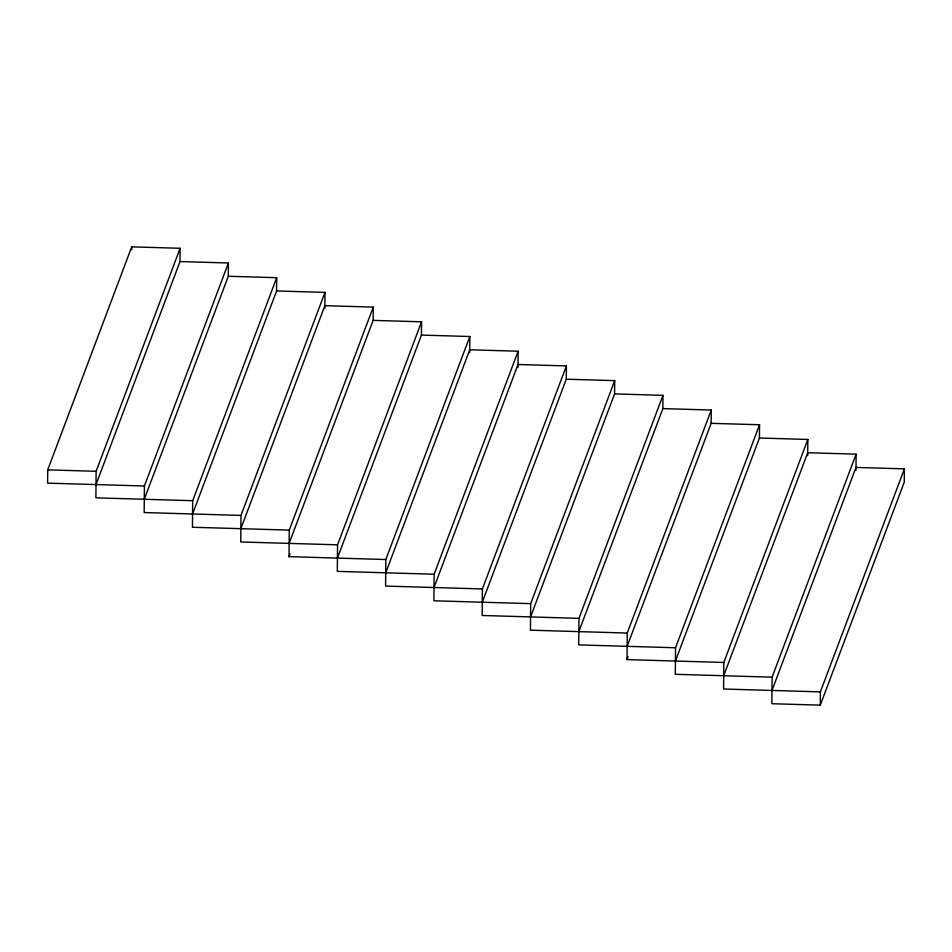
<?xml version="1.0" encoding="UTF-8"?>
<svg xmlns="http://www.w3.org/2000/svg" width="952" height="952" viewBox="0 0 952 952"><rect width="100%" height="100%" fill="white"/><g stroke="black" fill="none" stroke-linecap="round" stroke-linejoin="round"><path stroke-width="1.43" d="M180.011 261.562L180.13 248.282L131.721 246.854L47.719 469.86L47.6 483.14L144.406 485.996L228.409 262.99L180.011 261.562L95.997 484.568M180.13 248.282L96.116 471.299L95.89 497.837L192.685 500.704L276.699 277.698L228.301 276.258L144.287 499.276M131.697 249.805L131.721 246.854M144.406 485.996L144.168 512.545L240.975 515.413L324.977 292.395L276.58 290.967L192.566 513.985M192.685 500.704L192.459 527.253L289.253 530.121L373.267 307.103L324.87 305.675L240.856 528.681M228.301 276.258L228.409 262.99M240.975 515.413L240.737 541.962L337.543 544.818L421.558 321.812L373.148 320.372L289.134 543.39M276.58 290.967L276.699 277.698M337.425 558.098L421.438 335.08L469.836 336.52L385.822 559.526L289.027 556.658L289.253 530.121M324.846 308.627L324.977 292.395M337.543 544.818L337.305 571.367L434.112 574.235L518.126 351.217L469.717 349.789L385.715 572.807M373.148 320.372L373.267 307.103M385.822 559.526L385.596 586.075L482.39 588.943L566.404 365.925L518.007 364.497L433.993 587.503M421.438 335.08L421.558 321.812M434.112 574.235L433.874 600.783L530.68 603.639L614.694 380.633L566.285 379.193L482.283 602.211M469.693 352.74L469.836 336.52M482.39 588.943L482.164 615.48L578.971 618.348L662.973 395.342L614.576 393.902L530.562 616.92M517.983 367.448L518.126 351.217M530.68 603.639L530.442 630.188L627.249 633.056L711.263 410.038L662.866 408.61L578.852 631.628M566.285 379.193L566.404 365.925M578.971 618.348L578.733 644.897L675.539 647.765L759.541 424.747L711.144 423.319L627.13 646.325M614.576 393.902L614.694 380.633M675.42 661.033L759.434 438.015L807.832 439.455L723.817 662.461L627.023 659.605L627.249 633.056M662.866 408.61L662.973 395.342M675.539 647.765L675.301 674.302L772.108 677.169L856.11 454.163L807.712 452.724L723.698 675.741M711.144 423.319L711.263 410.038M723.817 662.461L723.591 689.01L820.386 691.878L904.4 468.86L856.003 467.432L771.989 690.438M759.434 438.015L759.541 424.747M772.108 677.169L771.87 703.718L820.279 705.146L904.281 482.14L904.4 468.86M807.689 455.675L807.832 439.455M820.279 705.146L820.386 691.878M855.979 470.383L856.11 454.163M289.027 556.658L290.062 553.897M627.023 659.605L628.058 656.832M47.719 469.86L96.116 471.299"/></g></svg>
